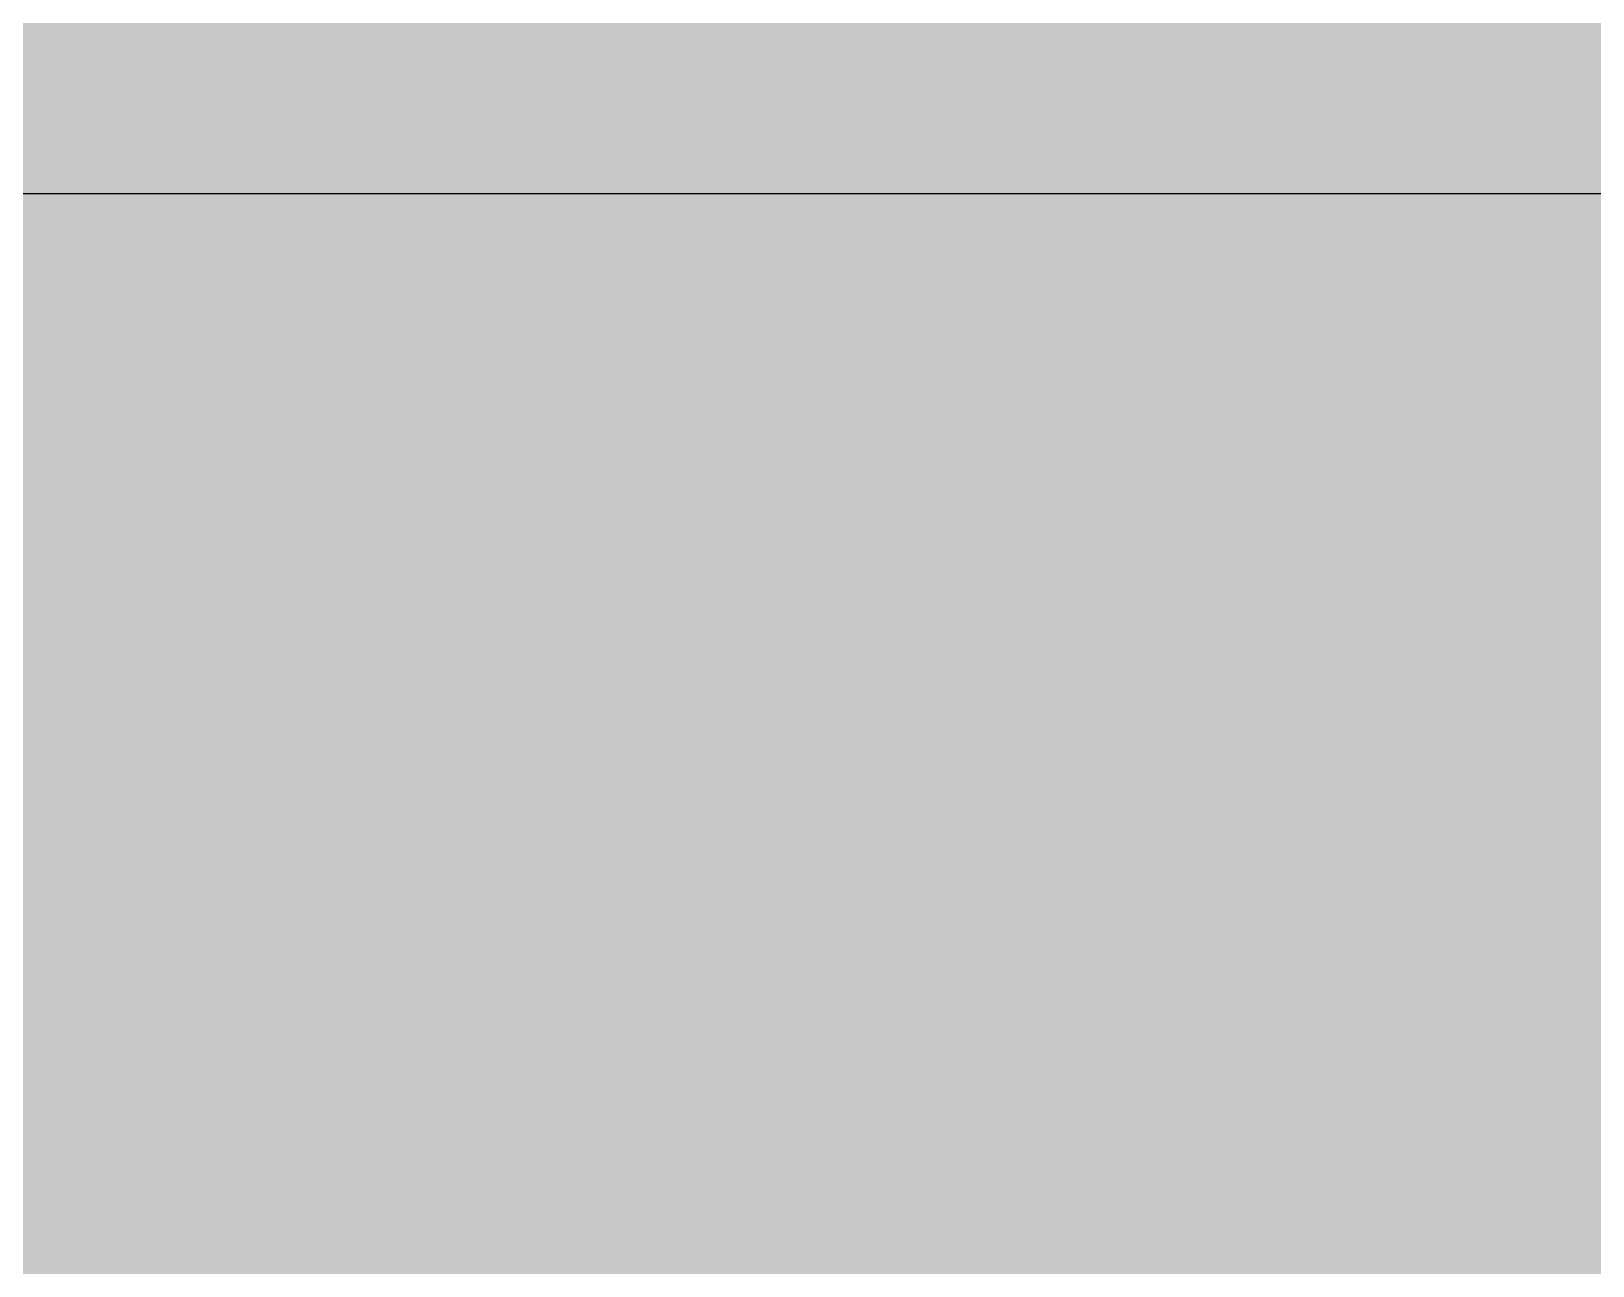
# Model space of a CAD drawing. Header units: millimetres. Extents: x 652554 to 1678317, y -308114 to 170803.
# Drawn here: x 669368.3 to 669452.3, y 101092.4 to 101158.7 of the extents above; entities that cross this region are included whole.
import ezdxf

# ---------------------------------------------------------------- set-up
doc = ezdxf.new("R2010")
doc.units = ezdxf.units.MM
doc.linetypes.add('Centre', pattern=[31.75, 6.35, -4.7625, 15.875, -4.7625])
doc.linetypes.add('DPA_Hidden 50', pattern=[3, 2, -1])
for name, color, linetype, lineweight in [('A-DETL-GENF', 7, 'Continuous', 35), ('A-DETL-THIN', 7, 'Continuous', 25), ('A-FLOR-LEVL', 7, 'Continuous', 9), ('A-FLOR-PATT', 7, 'Continuous', 70)]:
    doc.layers.add(name, color=color, linetype=linetype, lineweight=lineweight)

# ---------------------------------------------------------------- blocks, each defined once
blk = doc.blocks.new('DPA_AN_Callout - DPA_AN_Callout-15552947-2250-01 ENTRANCE 2 ELEVATION 3')
at = {"layer": 'A-DETL-GENF', "color": 7, "linetype": 'DPA_Hidden 50', "lineweight": 50}
blk.add_arc((623317.931, 101500), 500, 180, 270, dxfattribs=at)

msp = doc.modelspace()

# ---------------------------------------------------------------- hatches: boundary and pattern name
at = {"layer": 'A-DETL-GENF', "lineweight": 9}
h = msp.add_hatch(dxfattribs=at)
h.set_pattern_fill('FP_7', style=0, pattern_type=2)
h.set_pattern_definition([(45, (676567.2, 5e-05), (0, 449.0128), [317.5, -317.5]), (45, (676483, 84.2), (0, 449.0128), [317.5, -317.5]), (45, (676398.82, 168.38), (0, 449.0128), [317.5, -317.5]), (135, (676398.82, 224.5), (-449.0128, 3e-14), [317.5, -317.5]), (135, (676483, 308.7), (-449.0128, 3e-14), [317.5, -317.5]), (135, (676567.2, 392.9), (-449.0128, 3e-14), [317.5, -317.5])])
h.paths.add_polyline_path([(686298.9314, 100343.9086), (695674.0481, 100343.9086), (695674.0481, 101150), (658173.5814, 101150), (658173.5814, 100343.9086), (685127.0418, 100343.9086)])
at = {"layer": 'A-FLOR-PATT', "lineweight": 9}
h = msp.add_hatch(dxfattribs=at)
h.set_pattern_fill('FP_2', angle=-40, style=0, pattern_type=2)
h.set_pattern_definition([(230, (826503.44, 101220), (-728.7365, 63.7558), [76.2, -838.2]), (175, (826503.44, 101220), (140.9716, -764.2276), [60.96, -670.56]), (280.451, (826442.7, 101225.3), (-587.77, -700.4668), [64.76, -712.36]), (226.184, (826503.4, 101016.8), (-1084.316, 168.171), [114.3, -1257.3]), (276.636, (826413.1, 101030.8), (-949.61, -989.71), [97.14, -1068.54]), (171.184, (826503.4, 101016.8), (-949.6206, -989.701), [91.44, -1005.84]), (201, (826401.84, 101067.6), (-606.4579, 409.0606), [76.2, -838.2]), (146, (826401.84, 101067.6), (-247.2083, -736.753), [60.96, -670.56]), (251.451, (826351.3, 101101.7), (-853.6683, -327.6855), [64.76, -712.36]), (217.5, (826503.44, 101220), (-12.3547, -338.2201), [33.528, -628.904, 33.528, -1320.292]), (217.5, (826503.44, 101220), (-12.3547, -338.2201), [-695.96, -647.192, 33.528, -639.572]), (187.5, (826503.44, 101220), (-267.2789, -400.7221), [33.528, -354.584, 33.528, -870.204]), (187.5, (826503.44, 101220), (-267.2789, -400.7221), [-421.64, -613.664, 33.528, -223.012]), (147.5, (826730, 101220), (-542.36333, 22.91534), [33.528, -220.472, 33.528, -1810.512]), (147.5, (826730, 101220), (-542.36333, 22.91534), [-287.528, -758.952, 33.528, -1018.032]), (137.5, (826831.6, 101220), (-592.517, -101.7071), [33.528, -296.672, 33.528, -1239.52]), (137.5, (826831.6, 101220), (-592.517, -101.7071), [-363.728, -492.76, 33.528, -713.232])])
h.paths.add_polyline_path([(672602.4719, 101150), (677587.1749, 101150), (677587.1749, 101220), (658173.5814, 101220), (658173.5814, 101150), (672529.2288, 101150)])

# ---------------------------------------------------------------- linework, layer by layer
at = {"layer": 'A-DETL-THIN', "color": 7}
msp.add_line((695674.0481, 101150), (658173.5814, 101150), dxfattribs=at)
at = {"layer": 'A-FLOR-LEVL', "color": 7, "linetype": 'Centre'}
msp.add_line((658171, 101150), (698203.7038, 101150), dxfattribs=at)

# ---------------------------------------------------------------- block references
at = {"layer": 'A-DETL-GENF', "color": 7}
msp.add_blockref('DPA_AN_Callout - DPA_AN_Callout-15552947-2250-01 ENTRANCE 2 ELEVATION 3', (46056.406, 0), dxfattribs=at)

doc.saveas('drawing.dxf')
